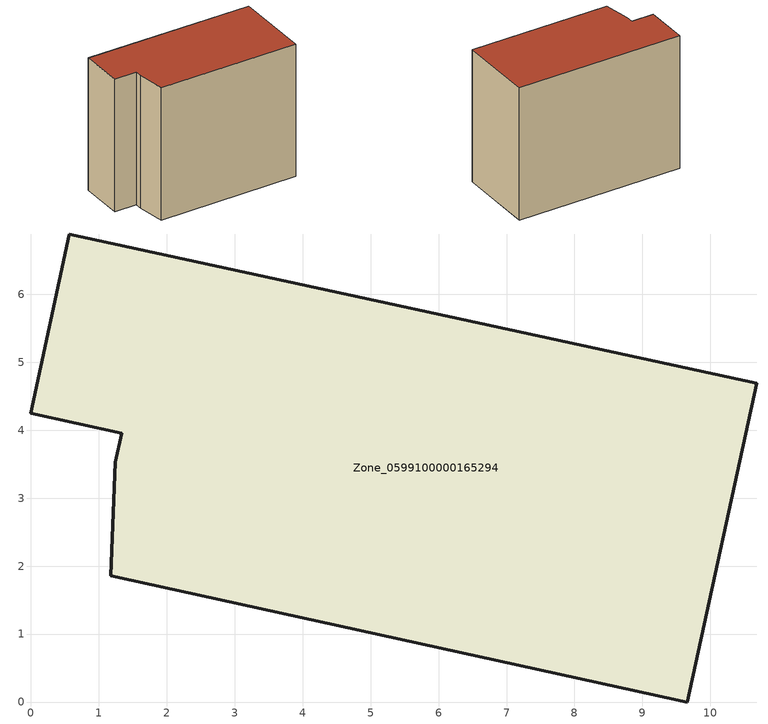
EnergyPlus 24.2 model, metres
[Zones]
Zone_0599100000165294
 floor ground (C_G): 10.68,4.69 9.66,0 1.17,1.86 1.24,3.53 1.34,3.96 0,4.25 0.56,6.89 z0
 wall outside (C_F): 9.66,0 10.68,4.69 0.56,6.89 0,4.25 1.34,3.96 1.24,3.53 1.17,1.86 9.66,0 z0:8.41
 roof outside (C_R): 1.34,3.96 1.24,3.53 1.17,1.86 9.66,0 10.68,4.69 0.56,6.89 0,4.25 z8.41
[BUILDING]
Pand.0599100000165294: North Axis=0; Terrain=City; Loads Convergence Tolerance Value=0.04; Temperature Convergence Tolerance Value=0.4; Solar Distribution=FullExterior; Maximum Number of Warmup Days=25; Minimum Number of Warmup Days=1
[Site:Location]
Rotterdam.The.Hague.AP_ZH_NLD Design_Conditions: Latitude=51.96; Longitude=4.45; Time Zone=1; Elevation=-4.5
[SITE:GROUNDTEMPERATURE:BUILDINGSURFACE]
18, 18, 18, 18, 18, 18, 18, 18, 18, 18, 18, 18
[MATERIAL] Thermal Absorptance=0.9; Solar Absorptance=0.7; Visible Absorptance=0.7
Name | Roughness | Thickness | Conductivity | Density | Specific Heat
G.TI.1975-1991 | MediumSmooth | 0.15 | 0.288461 | 540 | 1210
F.TI.1975-1991 | Rough | 0.3 | 0.230769 | 1920 | 840
R.TI.1975-1991 | MediumRough | 0.2 | 0.153846 | 1500 | 1000
[CONSTRUCTION]
C_G: G.TI.1975-1991
C_F: F.TI.1975-1991
C_R: R.TI.1975-1991
[ZONE]
Zone_0599100000165294: Type=1; Multiplier=1; Ceiling Height=Autocalculate; Volume=Autocalculate; Floor Area=autocalculate; Part of Total Floor Area=Yes
[ZONEINFILTRATION:DESIGNFLOWRATE]
Infil_Zone_0599100000165294: Zone or ZoneList or Space or SpaceList=Zone_0599100000165294; Schedule=AlwaysOn; Design Flow Rate Calculation Method=Flow/Area; Flow Rate per Floor Area=0.003; Constant Term Coefficient=1; Temperature Term Coefficient=0; Velocity Term Coefficient=0; Velocity Squared Term Coefficient=0
[HVACTEMPLATE:ZONE:IDEALLOADSAIRSYSTEM]
Zone_0599100000165294: Maximum Heating Supply Air Temperature=50; Minimum Cooling Supply Air Temperature=13; Maximum Heating Supply Air Humidity Ratio=0.0156; Minimum Cooling Supply Air Humidity Ratio=0.0077; Heating Limit=NoLimit; Cooling Limit=NoLimit; Dehumidification Control Type=ConstantSensibleHeatRatio; Cooling Sensible Heat Ratio=0.7; Dehumidification Setpoint=60; Humidification Control Type=None; Humidification Setpoint=30; Outdoor Air Method=None; Outdoor Air Flow Rate per Person=0.00944; Outdoor Air Flow Rate per Zone Floor Area=0; Outdoor Air Flow Rate per Zone=0; Demand Controlled Ventilation Type=None; Outdoor Air Economizer Type=NoEconomizer; Heat Recovery Type=None; Sensible Heat Recovery Effectiveness=0.7; Latent Heat Recovery Effectiveness=0.65
[ZONECONTROL:THERMOSTAT]
ThermostatControl_Zone_0599100000165294: Zone or ZoneList=Zone_0599100000165294; Control Type Schedule=DualSetpointControlType; Control 1=Thermostat_Zone_0599100000165294; Temperature Difference Between Cutout And Setpoint=0
[THERMOSTATSETPOINT:DUALSETPOINT]
Thermostat_Zone_0599100000165294: Heating Setpoint Temperature Schedule=HeatingSetpoint_Zone_0599100000165294; Cooling Setpoint Temperature Schedule=CoolingSetpoint_Zone_0599100000165294
[SCHEDULE:COMPACT]
HeatingSetpoint_Zone_0599100000165294: Through: 12/31, For: AllDays, Until: 24:00, 21
CoolingSetpoint_Zone_0599100000165294: Through: 12/31, For: AllDays, Until: 24:00, 24
DualSetpointControlType: Through: 12/31, For: AllDays, Until: 24:00, 4
AlwaysOn: Through: 12/31, For: AllDays, Until: 24:00, 1
